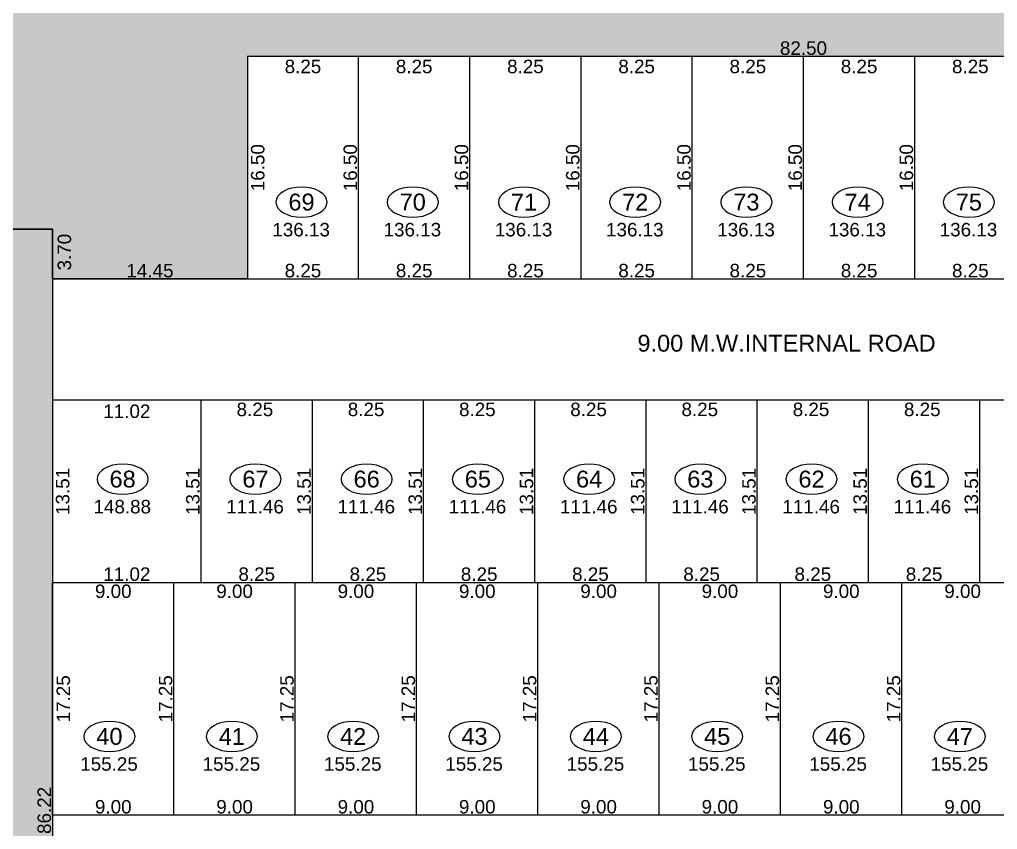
# Model space of a CAD drawing. Header units: millimetres. Extents: x 9625 to 10808, y -1607 to -1252.
# Drawn here: x 10309.9 to 10382.5, y -1370.6 to -1310.6 of the extents above; entities that cross this region are included whole.
import ezdxf

# ---------------------------------------------------------------- set-up
doc = ezdxf.new("R2010")
doc.units = ezdxf.units.MM
doc.header["$LTSCALE"] = 3
doc.header["$MEASUREMENT"] = 0
doc.header["$PDMODE"] = 35
doc.header["$PDSIZE"] = 1
doc.linetypes.add('1', pattern=[0])
doc.linetypes.add('HIDDEN', pattern=[0.375, 0.25, -0.125])
doc.layers.get('0').update_dxf_attribs({"linetype": '1'})
doc.layers.get('Defpoints').update_dxf_attribs({"linetype": 'HIDDEN'})
for name, color, linetype in [('DIM', 8, 'HIDDEN'), ('DIM1', 8, 'Continuous'), ('PLOT TEXT', 3, 'Continuous'), ('Text', 3, 'Continuous'), ('WALL', 6, 'Continuous')]:
    doc.layers.add(name, color=color, linetype=linetype)
doc.styles.add('ARIAL', font='arial.ttf')
doc.styles.get("Standard").update_dxf_attribs({"font": 'arial.ttf'})
doc.dimstyles.new('ISO-25', dxfattribs={"dimtxt": 1, "dimasz": 1, "dimexe": 0, "dimexo": 0, "dimgap": 0.1, "dimtad": 1, "dimzin": 0, "dimdsep": 46, "dimtxsty": 'Standard', "dimblk": 'NONE', "dimcen": 2.5, "dimse1": 1, "dimse2": 1, "dimclrd": 256, "dimclre": 256, "dimclrt": 3, "dimadec": 0, "dimazin": 0, "dimtfac": 1, "dimtmove": 0, "dimatfit": 3, "dimfxl": 1, "dimarcsym": 0})
doc.dimstyles.get("Standard").update_dxf_attribs({"dimtxt": 1, "dimasz": 0, "dimexe": 0, "dimexo": 0, "dimgap": 0.1, "dimtad": 1, "dimzin": 0, "dimdsep": 46, "dimtxsty": 'Standard', "dimcen": 0, "dimse1": 1, "dimse2": 1, "dimsd1": 1, "dimsd2": 1, "dimclrd": 256, "dimclre": 256, "dimclrt": 3, "dimadec": 0, "dimazin": 0, "dimtfac": 1, "dimtix": 1, "dimtofl": 0, "dimtmove": 2, "dimatfit": 3, "dimfxl": 1, "dimtolj": 1, "dimtzin": 0, "dimlwd": -1, "dimlwe": -1, "dimarcsym": 0})

# ---------------------------------------------------------------- blocks, each defined once
blk = doc.blocks.new('*D1750')
at = {"layer": 'Defpoints', "color": 0}
for p in [(10312.372, -1326.111), (10312.372, -1412.331), (10312.372, -1412.331)]:
    blk.add_point(p, dxfattribs=at)
at = {"layer": 'DIM', "lineweight": -2}
blk.add_line((10312.372, -1326.111), (10312.372, -1412.331), dxfattribs=at)
at = {"layer": 'DIM', "color": 3, "insert": (10311.761, -1369.221), "char_height": 1, "attachment_point": 5, "rotation": 90}
blk.add_mtext('86.22', dxfattribs=at)
blk = doc.blocks.new('_None')
blk = doc.blocks.new('*D1749')
at = {"layer": 'Defpoints', "color": 0}
for p in [(10266.587, -1326.111), (10266.587, -1326.111), (10312.372, -1326.111)]:
    blk.add_point(p, dxfattribs=at)
at = {"layer": 'DIM1', "color": 3, "insert": (10289.479, -1325.5), "char_height": 1, "attachment_point": 5, "rotation": 0}
blk.add_mtext('\\A1;45.78', dxfattribs=at)
blk = doc.blocks.new('*D1748')
at = {"layer": 'Defpoints', "color": 0}
for p in [(10312.372, -1326.111), (10312.372, -1326.111), (10312.372, -1329.811)]:
    blk.add_point(p, dxfattribs=at)
at = {"layer": 'DIM1', "color": 3, "insert": (10313.252, -1327.825), "char_height": 1, "attachment_point": 5, "rotation": 90}
blk.add_mtext('\\A1;3.70', dxfattribs=at)
blk = doc.blocks.new('*D1746')
at = {"layer": 'Defpoints', "color": 0}
for p in [(10326.818, -1313.311), (10409.318, -1313.311), (10409.318, -1313.311)]:
    blk.add_point(p, dxfattribs=at)
at = {"layer": 'DIM1', "color": 3, "insert": (10368.068, -1312.7), "char_height": 1, "attachment_point": 5}
blk.add_mtext('\\A1;82.50', dxfattribs=at)
blk = doc.blocks.new('*D1745')
at = {"layer": 'Defpoints', "color": 0}
for p in [(10312.372, -1329.811), (10326.818, -1329.811), (10326.818, -1329.811)]:
    blk.add_point(p, dxfattribs=at)
at = {"layer": 'DIM1', "color": 3, "insert": (10319.595, -1329.2), "char_height": 1, "attachment_point": 5}
blk.add_mtext('\\A1;14.45', dxfattribs=at)
blk = doc.blocks.new('*D892')
at = {"layer": 'Defpoints', "color": 0}
for p in [(10376.318, -1313.311), (10384.568, -1313.311), (10384.568, -1313.311)]:
    blk.add_point(p, dxfattribs=at)
at = {"layer": 'DIM1', "color": 3, "insert": (10380.443, -1314.061), "char_height": 1, "attachment_point": 5}
blk.add_mtext('\\A1;8.25', dxfattribs=at)
blk = doc.blocks.new('*D893')
at = {"layer": 'Defpoints', "color": 0}
for p in [(10376.318, -1329.811), (10384.568, -1329.811), (10384.568, -1329.811)]:
    blk.add_point(p, dxfattribs=at)
at = {"layer": 'DIM1', "color": 3, "insert": (10380.443, -1329.2), "char_height": 1, "attachment_point": 5}
blk.add_mtext('\\A1;8.25', dxfattribs=at)
blk = doc.blocks.new('*D889')
at = {"layer": 'Defpoints', "color": 0}
for p in [(10368.068, -1313.311), (10376.318, -1313.311), (10376.318, -1313.311)]:
    blk.add_point(p, dxfattribs=at)
at = {"layer": 'DIM1', "color": 3, "insert": (10372.193, -1314.061), "char_height": 1, "attachment_point": 5}
blk.add_mtext('\\A1;8.25', dxfattribs=at)
blk = doc.blocks.new('*D891')
at = {"layer": 'Defpoints', "color": 0}
for p in [(10376.318, -1313.311), (10376.318, -1313.311), (10376.318, -1329.811)]:
    blk.add_point(p, dxfattribs=at)
at = {"layer": 'DIM1', "color": 3, "insert": (10375.708, -1321.561), "char_height": 1, "attachment_point": 5, "rotation": 90}
blk.add_mtext('\\A1;16.50', dxfattribs=at)
blk = doc.blocks.new('*D890')
at = {"layer": 'Defpoints', "color": 0}
for p in [(10368.068, -1329.811), (10376.318, -1329.811), (10376.318, -1329.811)]:
    blk.add_point(p, dxfattribs=at)
at = {"layer": 'DIM1', "color": 3, "insert": (10372.193, -1329.2), "char_height": 1, "attachment_point": 5}
blk.add_mtext('\\A1;8.25', dxfattribs=at)
blk = doc.blocks.new('*D886')
at = {"layer": 'Defpoints', "color": 0}
for p in [(10359.818, -1313.311), (10368.068, -1313.311), (10368.068, -1313.311)]:
    blk.add_point(p, dxfattribs=at)
at = {"layer": 'DIM1', "color": 3, "insert": (10363.943, -1314.061), "char_height": 1, "attachment_point": 5}
blk.add_mtext('\\A1;8.25', dxfattribs=at)
blk = doc.blocks.new('*D888')
at = {"layer": 'Defpoints', "color": 0}
for p in [(10368.068, -1313.311), (10368.068, -1313.311), (10368.068, -1329.811)]:
    blk.add_point(p, dxfattribs=at)
at = {"layer": 'DIM1', "color": 3, "insert": (10367.458, -1321.561), "char_height": 1, "attachment_point": 5, "rotation": 90}
blk.add_mtext('\\A1;16.50', dxfattribs=at)
blk = doc.blocks.new('*D887')
at = {"layer": 'Defpoints', "color": 0}
for p in [(10359.818, -1329.811), (10368.068, -1329.811), (10368.068, -1329.811)]:
    blk.add_point(p, dxfattribs=at)
at = {"layer": 'DIM1', "color": 3, "insert": (10363.943, -1329.2), "char_height": 1, "attachment_point": 5}
blk.add_mtext('\\A1;8.25', dxfattribs=at)
blk = doc.blocks.new('*D883')
at = {"layer": 'Defpoints', "color": 0}
for p in [(10351.568, -1313.311), (10359.818, -1313.311), (10359.818, -1313.311)]:
    blk.add_point(p, dxfattribs=at)
at = {"layer": 'DIM1', "color": 3, "insert": (10355.693, -1314.061), "char_height": 1, "attachment_point": 5}
blk.add_mtext('\\A1;8.25', dxfattribs=at)
blk = doc.blocks.new('*D885')
at = {"layer": 'Defpoints', "color": 0}
for p in [(10359.818, -1313.311), (10359.818, -1313.311), (10359.818, -1329.811)]:
    blk.add_point(p, dxfattribs=at)
at = {"layer": 'DIM1', "color": 3, "insert": (10359.208, -1321.561), "char_height": 1, "attachment_point": 5, "rotation": 90}
blk.add_mtext('\\A1;16.50', dxfattribs=at)
blk = doc.blocks.new('*D884')
at = {"layer": 'Defpoints', "color": 0}
for p in [(10351.568, -1329.811), (10359.818, -1329.811), (10359.818, -1329.811)]:
    blk.add_point(p, dxfattribs=at)
at = {"layer": 'DIM1', "color": 3, "insert": (10355.693, -1329.2), "char_height": 1, "attachment_point": 5}
blk.add_mtext('\\A1;8.25', dxfattribs=at)
blk = doc.blocks.new('*D880')
at = {"layer": 'Defpoints', "color": 0}
for p in [(10343.318, -1313.311), (10351.568, -1313.311), (10351.568, -1313.311)]:
    blk.add_point(p, dxfattribs=at)
at = {"layer": 'DIM1', "color": 3, "insert": (10347.443, -1314.061), "char_height": 1, "attachment_point": 5}
blk.add_mtext('\\A1;8.25', dxfattribs=at)
blk = doc.blocks.new('*D882')
at = {"layer": 'Defpoints', "color": 0}
for p in [(10351.568, -1313.311), (10351.568, -1313.311), (10351.568, -1329.811)]:
    blk.add_point(p, dxfattribs=at)
at = {"layer": 'DIM1', "color": 3, "insert": (10350.958, -1321.561), "char_height": 1, "attachment_point": 5, "rotation": 90}
blk.add_mtext('\\A1;16.50', dxfattribs=at)
blk = doc.blocks.new('*D881')
at = {"layer": 'Defpoints', "color": 0}
for p in [(10343.318, -1329.811), (10351.568, -1329.811), (10351.568, -1329.811)]:
    blk.add_point(p, dxfattribs=at)
at = {"layer": 'DIM1', "color": 3, "insert": (10347.443, -1329.2), "char_height": 1, "attachment_point": 5}
blk.add_mtext('\\A1;8.25', dxfattribs=at)
blk = doc.blocks.new('*D879')
at = {"layer": 'Defpoints', "color": 0}
for p in [(10326.818, -1313.311), (10326.818, -1313.311), (10326.818, -1329.811)]:
    blk.add_point(p, dxfattribs=at)
at = {"layer": 'DIM1', "color": 3, "insert": (10327.592, -1321.561), "char_height": 1, "attachment_point": 5, "rotation": 90}
blk.add_mtext('\\A1;16.50', dxfattribs=at)
blk = doc.blocks.new('*D876')
at = {"layer": 'Defpoints', "color": 0}
for p in [(10326.818, -1313.311), (10335.068, -1313.311), (10335.068, -1313.311)]:
    blk.add_point(p, dxfattribs=at)
at = {"layer": 'DIM1', "color": 3, "insert": (10330.943, -1314.061), "char_height": 1, "attachment_point": 5}
blk.add_mtext('\\A1;8.25', dxfattribs=at)
blk = doc.blocks.new('*D878')
at = {"layer": 'Defpoints', "color": 0}
for p in [(10335.068, -1313.311), (10335.068, -1313.311), (10335.068, -1329.811)]:
    blk.add_point(p, dxfattribs=at)
at = {"layer": 'DIM1', "color": 3, "insert": (10334.458, -1321.561), "char_height": 1, "attachment_point": 5, "rotation": 90}
blk.add_mtext('\\A1;16.50', dxfattribs=at)
blk = doc.blocks.new('*D877')
at = {"layer": 'Defpoints', "color": 0}
for p in [(10326.818, -1329.811), (10335.068, -1329.811), (10335.068, -1329.811)]:
    blk.add_point(p, dxfattribs=at)
at = {"layer": 'DIM1', "color": 3, "insert": (10330.943, -1329.2), "char_height": 1, "attachment_point": 5}
blk.add_mtext('\\A1;8.25', dxfattribs=at)
blk = doc.blocks.new('*D875')
at = {"layer": 'Defpoints', "color": 0}
for p in [(10335.068, -1313.311), (10343.318, -1313.311), (10343.318, -1313.311)]:
    blk.add_point(p, dxfattribs=at)
at = {"layer": 'DIM1', "color": 3, "insert": (10339.193, -1314.061), "char_height": 1, "attachment_point": 5}
blk.add_mtext('\\A1;8.25', dxfattribs=at)
blk = doc.blocks.new('*D857')
at = {"layer": 'Defpoints', "color": 0}
for p in [(10381.138, -1338.811), (10381.138, -1338.811), (10389.388, -1338.811)]:
    blk.add_point(p, dxfattribs=at)
at = {"layer": 'DIM1', "color": 3, "insert": (10385.128, -1339.493), "char_height": 1, "attachment_point": 5, "rotation": 0}
blk.add_mtext('\\A1;8.25', dxfattribs=at)
blk = doc.blocks.new('*D855')
at = {"layer": 'Defpoints', "color": 0}
for p in [(10381.138, -1352.321), (10389.388, -1352.321), (10389.388, -1352.321)]:
    blk.add_point(p, dxfattribs=at)
at = {"layer": 'DIM1', "color": 3, "insert": (10385.263, -1351.71), "char_height": 1, "attachment_point": 5, "rotation": 0}
blk.add_mtext('\\A1;8.25', dxfattribs=at)
blk = doc.blocks.new('*D854')
at = {"layer": 'Defpoints', "color": 0}
for p in [(10372.888, -1338.811), (10372.888, -1338.811), (10381.138, -1338.811)]:
    blk.add_point(p, dxfattribs=at)
at = {"layer": 'DIM1', "color": 3, "insert": (10376.878, -1339.493), "char_height": 1, "attachment_point": 5, "rotation": 0}
blk.add_mtext('\\A1;8.25', dxfattribs=at)
blk = doc.blocks.new('*D853')
at = {"layer": 'Defpoints', "color": 0}
for p in [(10381.138, -1338.811), (10381.138, -1338.811), (10381.138, -1352.321)]:
    blk.add_point(p, dxfattribs=at)
at = {"layer": 'DIM1', "color": 3, "insert": (10380.528, -1345.566), "char_height": 1, "attachment_point": 5, "rotation": 90}
blk.add_mtext('\\A1;13.51', dxfattribs=at)
blk = doc.blocks.new('*D852')
at = {"layer": 'Defpoints', "color": 0}
for p in [(10372.888, -1352.321), (10381.138, -1352.321), (10381.138, -1352.321)]:
    blk.add_point(p, dxfattribs=at)
at = {"layer": 'DIM1', "color": 3, "insert": (10377.013, -1351.71), "char_height": 1, "attachment_point": 5, "rotation": 0}
blk.add_mtext('\\A1;8.25', dxfattribs=at)
blk = doc.blocks.new('*D851')
at = {"layer": 'Defpoints', "color": 0}
for p in [(10364.638, -1338.811), (10364.638, -1338.811), (10372.888, -1338.811)]:
    blk.add_point(p, dxfattribs=at)
at = {"layer": 'DIM1', "color": 3, "insert": (10368.628, -1339.493), "char_height": 1, "attachment_point": 5, "rotation": 0}
blk.add_mtext('\\A1;8.25', dxfattribs=at)
blk = doc.blocks.new('*D850')
at = {"layer": 'Defpoints', "color": 0}
for p in [(10372.888, -1338.811), (10372.888, -1338.811), (10372.888, -1352.321)]:
    blk.add_point(p, dxfattribs=at)
at = {"layer": 'DIM1', "color": 3, "insert": (10372.278, -1345.566), "char_height": 1, "attachment_point": 5, "rotation": 90}
blk.add_mtext('\\A1;13.51', dxfattribs=at)
blk = doc.blocks.new('*D849')
at = {"layer": 'Defpoints', "color": 0}
for p in [(10364.638, -1352.321), (10372.888, -1352.321), (10372.888, -1352.321)]:
    blk.add_point(p, dxfattribs=at)
at = {"layer": 'DIM1', "color": 3, "insert": (10368.763, -1351.71), "char_height": 1, "attachment_point": 5, "rotation": 0}
blk.add_mtext('\\A1;8.25', dxfattribs=at)
blk = doc.blocks.new('*D848')
at = {"layer": 'Defpoints', "color": 0}
for p in [(10356.388, -1338.811), (10356.388, -1338.811), (10364.638, -1338.811)]:
    blk.add_point(p, dxfattribs=at)
at = {"layer": 'DIM1', "color": 3, "insert": (10360.378, -1339.493), "char_height": 1, "attachment_point": 5, "rotation": 0}
blk.add_mtext('\\A1;8.25', dxfattribs=at)
blk = doc.blocks.new('*D847')
at = {"layer": 'Defpoints', "color": 0}
for p in [(10364.638, -1338.811), (10364.638, -1338.811), (10364.638, -1352.321)]:
    blk.add_point(p, dxfattribs=at)
at = {"layer": 'DIM1', "color": 3, "insert": (10364.028, -1345.566), "char_height": 1, "attachment_point": 5, "rotation": 90}
blk.add_mtext('\\A1;13.51', dxfattribs=at)
blk = doc.blocks.new('*D846')
at = {"layer": 'Defpoints', "color": 0}
for p in [(10356.388, -1352.321), (10364.638, -1352.321), (10364.638, -1352.321)]:
    blk.add_point(p, dxfattribs=at)
at = {"layer": 'DIM1', "color": 3, "insert": (10360.513, -1351.71), "char_height": 1, "attachment_point": 5, "rotation": 0}
blk.add_mtext('\\A1;8.25', dxfattribs=at)
blk = doc.blocks.new('*D845')
at = {"layer": 'Defpoints', "color": 0}
for p in [(10348.138, -1338.811), (10348.138, -1338.811), (10356.388, -1338.811)]:
    blk.add_point(p, dxfattribs=at)
at = {"layer": 'DIM1', "color": 3, "insert": (10352.128, -1339.493), "char_height": 1, "attachment_point": 5, "rotation": 0}
blk.add_mtext('\\A1;8.25', dxfattribs=at)
blk = doc.blocks.new('*D844')
at = {"layer": 'Defpoints', "color": 0}
for p in [(10356.388, -1338.811), (10356.388, -1338.811), (10356.388, -1352.321)]:
    blk.add_point(p, dxfattribs=at)
at = {"layer": 'DIM1', "color": 3, "insert": (10355.778, -1345.566), "char_height": 1, "attachment_point": 5, "rotation": 90}
blk.add_mtext('\\A1;13.51', dxfattribs=at)
blk = doc.blocks.new('*D843')
at = {"layer": 'Defpoints', "color": 0}
for p in [(10348.138, -1352.321), (10356.388, -1352.321), (10356.388, -1352.321)]:
    blk.add_point(p, dxfattribs=at)
at = {"layer": 'DIM1', "color": 3, "insert": (10352.263, -1351.71), "char_height": 1, "attachment_point": 5, "rotation": 0}
blk.add_mtext('\\A1;8.25', dxfattribs=at)
blk = doc.blocks.new('*D842')
at = {"layer": 'Defpoints', "color": 0}
for p in [(10339.888, -1338.811), (10339.888, -1338.811), (10348.138, -1338.811)]:
    blk.add_point(p, dxfattribs=at)
at = {"layer": 'DIM1', "color": 3, "insert": (10343.878, -1339.493), "char_height": 1, "attachment_point": 5, "rotation": 0}
blk.add_mtext('\\A1;8.25', dxfattribs=at)
blk = doc.blocks.new('*D841')
at = {"layer": 'Defpoints', "color": 0}
for p in [(10348.138, -1338.811), (10348.138, -1338.811), (10348.138, -1352.321)]:
    blk.add_point(p, dxfattribs=at)
at = {"layer": 'DIM1', "color": 3, "insert": (10347.528, -1345.566), "char_height": 1, "attachment_point": 5, "rotation": 90}
blk.add_mtext('\\A1;13.51', dxfattribs=at)
blk = doc.blocks.new('*D840')
at = {"layer": 'Defpoints', "color": 0}
for p in [(10339.888, -1352.321), (10348.138, -1352.321), (10348.138, -1352.321)]:
    blk.add_point(p, dxfattribs=at)
at = {"layer": 'DIM1', "color": 3, "insert": (10344.013, -1351.71), "char_height": 1, "attachment_point": 5, "rotation": 0}
blk.add_mtext('\\A1;8.25', dxfattribs=at)
blk = doc.blocks.new('*D839')
at = {"layer": 'Defpoints', "color": 0}
for p in [(10331.638, -1338.811), (10331.638, -1338.811), (10339.888, -1338.811)]:
    blk.add_point(p, dxfattribs=at)
at = {"layer": 'DIM1', "color": 3, "insert": (10335.628, -1339.493), "char_height": 1, "attachment_point": 5, "rotation": 0}
blk.add_mtext('\\A1;8.25', dxfattribs=at)
blk = doc.blocks.new('*D838')
at = {"layer": 'Defpoints', "color": 0}
for p in [(10339.888, -1338.811), (10339.888, -1338.811), (10339.888, -1352.321)]:
    blk.add_point(p, dxfattribs=at)
at = {"layer": 'DIM1', "color": 3, "insert": (10339.278, -1345.566), "char_height": 1, "attachment_point": 5, "rotation": 90}
blk.add_mtext('\\A1;13.51', dxfattribs=at)
blk = doc.blocks.new('*D837')
at = {"layer": 'Defpoints', "color": 0}
for p in [(10331.638, -1352.321), (10339.888, -1352.321), (10339.888, -1352.321)]:
    blk.add_point(p, dxfattribs=at)
at = {"layer": 'DIM1', "color": 3, "insert": (10335.763, -1351.71), "char_height": 1, "attachment_point": 5, "rotation": 0}
blk.add_mtext('\\A1;8.25', dxfattribs=at)
blk = doc.blocks.new('*D836')
at = {"layer": 'Defpoints', "color": 0}
for p in [(10323.388, -1338.811), (10323.388, -1338.811), (10331.638, -1338.811)]:
    blk.add_point(p, dxfattribs=at)
at = {"layer": 'DIM1', "color": 3, "insert": (10327.378, -1339.493), "char_height": 1, "attachment_point": 5, "rotation": 0}
blk.add_mtext('\\A1;8.25', dxfattribs=at)
blk = doc.blocks.new('*D835')
at = {"layer": 'Defpoints', "color": 0}
for p in [(10331.638, -1338.811), (10331.638, -1338.811), (10331.638, -1352.321)]:
    blk.add_point(p, dxfattribs=at)
at = {"layer": 'DIM1', "color": 3, "insert": (10331.028, -1345.566), "char_height": 1, "attachment_point": 5, "rotation": 90}
blk.add_mtext('\\A1;13.51', dxfattribs=at)
blk = doc.blocks.new('*D834')
at = {"layer": 'Defpoints', "color": 0}
for p in [(10323.388, -1352.321), (10331.638, -1352.321), (10331.638, -1352.321)]:
    blk.add_point(p, dxfattribs=at)
at = {"layer": 'DIM1', "color": 3, "insert": (10327.513, -1351.71), "char_height": 1, "attachment_point": 5, "rotation": 0}
blk.add_mtext('\\A1;8.25', dxfattribs=at)
blk = doc.blocks.new('*D833')
at = {"layer": 'Defpoints', "color": 0}
for p in [(10312.372, -1338.811), (10312.372, -1338.811), (10312.372, -1352.321)]:
    blk.add_point(p, dxfattribs=at)
at = {"layer": 'DIM1', "color": 3, "insert": (10313.122, -1345.566), "char_height": 1, "attachment_point": 5, "rotation": 90}
blk.add_mtext('\\A1;13.51', dxfattribs=at)
blk = doc.blocks.new('*D832')
at = {"layer": 'Defpoints', "color": 0}
for p in [(10312.372, -1338.811), (10312.372, -1338.811), (10323.388, -1338.811)]:
    blk.add_point(p, dxfattribs=at)
at = {"layer": 'DIM1', "color": 3, "insert": (10317.88, -1339.629), "char_height": 1, "attachment_point": 5, "rotation": 0}
blk.add_mtext('\\A1;11.02', dxfattribs=at)
blk = doc.blocks.new('*D831')
at = {"layer": 'Defpoints', "color": 0}
for p in [(10323.388, -1338.811), (10323.388, -1338.811), (10323.388, -1352.321)]:
    blk.add_point(p, dxfattribs=at)
at = {"layer": 'DIM1', "color": 3, "insert": (10322.778, -1345.566), "char_height": 1, "attachment_point": 5, "rotation": 90}
blk.add_mtext('\\A1;13.51', dxfattribs=at)
blk = doc.blocks.new('*D830')
at = {"layer": 'Defpoints', "color": 0}
for p in [(10312.372, -1352.321), (10323.388, -1352.321), (10323.388, -1352.321)]:
    blk.add_point(p, dxfattribs=at)
at = {"layer": 'DIM1', "color": 3, "insert": (10317.88, -1351.71), "char_height": 1, "attachment_point": 5}
blk.add_mtext('\\A1;11.02', dxfattribs=at)
blk = doc.blocks.new('*D813')
at = {"layer": 'Defpoints', "color": 0}
for p in [(10375.372, -1352.321), (10384.372, -1352.321), (10384.372, -1352.321)]:
    blk.add_point(p, dxfattribs=at)
at = {"layer": 'DIM1', "color": 3, "insert": (10379.872, -1352.978), "char_height": 1, "attachment_point": 5}
blk.add_mtext('\\A1;9.00', dxfattribs=at)
blk = doc.blocks.new('*D811')
at = {"layer": 'Defpoints', "color": 0}
for p in [(10375.372, -1369.571), (10384.372, -1369.571), (10384.372, -1369.571)]:
    blk.add_point(p, dxfattribs=at)
at = {"layer": 'DIM1', "color": 3, "insert": (10379.872, -1368.96), "char_height": 1, "attachment_point": 5}
blk.add_mtext('\\A1;9.00', dxfattribs=at)
blk = doc.blocks.new('*D810')
at = {"layer": 'Defpoints', "color": 0}
for p in [(10366.372, -1352.321), (10375.372, -1352.321), (10375.372, -1352.321)]:
    blk.add_point(p, dxfattribs=at)
at = {"layer": 'DIM1', "color": 3, "insert": (10370.872, -1352.978), "char_height": 1, "attachment_point": 5}
blk.add_mtext('\\A1;9.00', dxfattribs=at)
blk = doc.blocks.new('*D809')
at = {"layer": 'Defpoints', "color": 0}
for p in [(10375.372, -1352.321), (10375.372, -1352.321), (10375.372, -1369.571)]:
    blk.add_point(p, dxfattribs=at)
at = {"layer": 'DIM1', "color": 3, "insert": (10374.761, -1360.946), "char_height": 1, "attachment_point": 5, "rotation": 90}
blk.add_mtext('\\A1;17.25', dxfattribs=at)
blk = doc.blocks.new('*D808')
at = {"layer": 'Defpoints', "color": 0}
for p in [(10366.372, -1369.571), (10375.372, -1369.571), (10375.372, -1369.571)]:
    blk.add_point(p, dxfattribs=at)
at = {"layer": 'DIM1', "color": 3, "insert": (10370.872, -1368.96), "char_height": 1, "attachment_point": 5}
blk.add_mtext('\\A1;9.00', dxfattribs=at)
blk = doc.blocks.new('*D807')
at = {"layer": 'Defpoints', "color": 0}
for p in [(10357.372, -1352.321), (10366.372, -1352.321), (10366.372, -1352.321)]:
    blk.add_point(p, dxfattribs=at)
at = {"layer": 'DIM1', "color": 3, "insert": (10361.872, -1352.978), "char_height": 1, "attachment_point": 5}
blk.add_mtext('\\A1;9.00', dxfattribs=at)
blk = doc.blocks.new('*D806')
at = {"layer": 'Defpoints', "color": 0}
for p in [(10366.372, -1352.321), (10366.372, -1352.321), (10366.372, -1369.571)]:
    blk.add_point(p, dxfattribs=at)
at = {"layer": 'DIM1', "color": 3, "insert": (10365.761, -1360.946), "char_height": 1, "attachment_point": 5, "rotation": 90}
blk.add_mtext('\\A1;17.25', dxfattribs=at)
blk = doc.blocks.new('*D805')
at = {"layer": 'Defpoints', "color": 0}
for p in [(10357.372, -1369.571), (10366.372, -1369.571), (10366.372, -1369.571)]:
    blk.add_point(p, dxfattribs=at)
at = {"layer": 'DIM1', "color": 3, "insert": (10361.872, -1368.96), "char_height": 1, "attachment_point": 5}
blk.add_mtext('\\A1;9.00', dxfattribs=at)
blk = doc.blocks.new('*D804')
at = {"layer": 'Defpoints', "color": 0}
for p in [(10348.372, -1352.321), (10357.372, -1352.321), (10357.372, -1352.321)]:
    blk.add_point(p, dxfattribs=at)
at = {"layer": 'DIM1', "color": 3, "insert": (10352.872, -1352.978), "char_height": 1, "attachment_point": 5}
blk.add_mtext('\\A1;9.00', dxfattribs=at)
blk = doc.blocks.new('*D803')
at = {"layer": 'Defpoints', "color": 0}
for p in [(10357.372, -1352.321), (10357.372, -1352.321), (10357.372, -1369.571)]:
    blk.add_point(p, dxfattribs=at)
at = {"layer": 'DIM1', "color": 3, "insert": (10356.761, -1360.946), "char_height": 1, "attachment_point": 5, "rotation": 90}
blk.add_mtext('\\A1;17.25', dxfattribs=at)
blk = doc.blocks.new('*D802')
at = {"layer": 'Defpoints', "color": 0}
for p in [(10348.372, -1369.571), (10357.372, -1369.571), (10357.372, -1369.571)]:
    blk.add_point(p, dxfattribs=at)
at = {"layer": 'DIM1', "color": 3, "insert": (10352.872, -1368.96), "char_height": 1, "attachment_point": 5}
blk.add_mtext('\\A1;9.00', dxfattribs=at)
blk = doc.blocks.new('*D801')
at = {"layer": 'Defpoints', "color": 0}
for p in [(10339.372, -1352.321), (10348.372, -1352.321), (10348.372, -1352.321)]:
    blk.add_point(p, dxfattribs=at)
at = {"layer": 'DIM1', "color": 3, "insert": (10343.872, -1352.978), "char_height": 1, "attachment_point": 5}
blk.add_mtext('\\A1;9.00', dxfattribs=at)
blk = doc.blocks.new('*D800')
at = {"layer": 'Defpoints', "color": 0}
for p in [(10348.372, -1352.321), (10348.372, -1352.321), (10348.372, -1369.571)]:
    blk.add_point(p, dxfattribs=at)
at = {"layer": 'DIM1', "color": 3, "insert": (10347.761, -1360.946), "char_height": 1, "attachment_point": 5, "rotation": 90}
blk.add_mtext('\\A1;17.25', dxfattribs=at)
blk = doc.blocks.new('*D799')
at = {"layer": 'Defpoints', "color": 0}
for p in [(10339.372, -1369.571), (10348.372, -1369.571), (10348.372, -1369.571)]:
    blk.add_point(p, dxfattribs=at)
at = {"layer": 'DIM1', "color": 3, "insert": (10343.872, -1368.96), "char_height": 1, "attachment_point": 5}
blk.add_mtext('\\A1;9.00', dxfattribs=at)
blk = doc.blocks.new('*D798')
at = {"layer": 'Defpoints', "color": 0}
for p in [(10330.372, -1352.321), (10339.372, -1352.321), (10339.372, -1352.321)]:
    blk.add_point(p, dxfattribs=at)
at = {"layer": 'DIM1', "color": 3, "insert": (10334.872, -1352.978), "char_height": 1, "attachment_point": 5}
blk.add_mtext('\\A1;9.00', dxfattribs=at)
blk = doc.blocks.new('*D797')
at = {"layer": 'Defpoints', "color": 0}
for p in [(10339.372, -1352.321), (10339.372, -1352.321), (10339.372, -1369.571)]:
    blk.add_point(p, dxfattribs=at)
at = {"layer": 'DIM1', "color": 3, "insert": (10338.761, -1360.946), "char_height": 1, "attachment_point": 5, "rotation": 90}
blk.add_mtext('\\A1;17.25', dxfattribs=at)
blk = doc.blocks.new('*D796')
at = {"layer": 'Defpoints', "color": 0}
for p in [(10330.372, -1369.571), (10339.372, -1369.571), (10339.372, -1369.571)]:
    blk.add_point(p, dxfattribs=at)
at = {"layer": 'DIM1', "color": 3, "insert": (10334.872, -1368.96), "char_height": 1, "attachment_point": 5}
blk.add_mtext('\\A1;9.00', dxfattribs=at)
blk = doc.blocks.new('*D795')
at = {"layer": 'Defpoints', "color": 0}
for p in [(10321.372, -1352.321), (10330.372, -1352.321), (10330.372, -1352.321)]:
    blk.add_point(p, dxfattribs=at)
at = {"layer": 'DIM1', "color": 3, "insert": (10325.872, -1352.978), "char_height": 1, "attachment_point": 5}
blk.add_mtext('\\A1;9.00', dxfattribs=at)
blk = doc.blocks.new('*D794')
at = {"layer": 'Defpoints', "color": 0}
for p in [(10330.372, -1352.321), (10330.372, -1352.321), (10330.372, -1369.571)]:
    blk.add_point(p, dxfattribs=at)
at = {"layer": 'DIM1', "color": 3, "insert": (10329.761, -1360.946), "char_height": 1, "attachment_point": 5, "rotation": 90}
blk.add_mtext('\\A1;17.25', dxfattribs=at)
blk = doc.blocks.new('*D793')
at = {"layer": 'Defpoints', "color": 0}
for p in [(10321.372, -1369.571), (10330.372, -1369.571), (10330.372, -1369.571)]:
    blk.add_point(p, dxfattribs=at)
at = {"layer": 'DIM1', "color": 3, "insert": (10325.872, -1368.96), "char_height": 1, "attachment_point": 5}
blk.add_mtext('\\A1;9.00', dxfattribs=at)
blk = doc.blocks.new('*D792')
at = {"layer": 'Defpoints', "color": 0}
for p in [(10312.372, -1352.321), (10321.372, -1352.321), (10321.372, -1352.321)]:
    blk.add_point(p, dxfattribs=at)
at = {"layer": 'DIM1', "color": 3, "insert": (10316.872, -1352.978), "char_height": 1, "attachment_point": 5}
blk.add_mtext('\\A1;9.00', dxfattribs=at)
blk = doc.blocks.new('*D791')
at = {"layer": 'Defpoints', "color": 0}
for p in [(10321.372, -1352.321), (10321.372, -1352.321), (10321.372, -1369.571)]:
    blk.add_point(p, dxfattribs=at)
at = {"layer": 'DIM1', "color": 3, "insert": (10320.761, -1360.946), "char_height": 1, "attachment_point": 5, "rotation": 90}
blk.add_mtext('\\A1;17.25', dxfattribs=at)
blk = doc.blocks.new('*D790')
at = {"layer": 'Defpoints', "color": 0}
for p in [(10312.372, -1369.571), (10321.372, -1369.571), (10321.372, -1369.571)]:
    blk.add_point(p, dxfattribs=at)
at = {"layer": 'DIM1', "color": 3, "insert": (10316.872, -1368.96), "char_height": 1, "attachment_point": 5}
blk.add_mtext('\\A1;9.00', dxfattribs=at)
blk = doc.blocks.new('*D527')
at = {"layer": 'Defpoints', "color": 0}
for p in [(10343.318, -1313.311), (10343.318, -1313.311), (10343.318, -1329.811)]:
    blk.add_point(p, dxfattribs=at)
at = {"layer": 'DIM1', "color": 3, "insert": (10342.708, -1321.561), "char_height": 1, "attachment_point": 5, "rotation": 90}
blk.add_mtext('\\A1;16.50', dxfattribs=at)
blk = doc.blocks.new('*D526')
at = {"layer": 'Defpoints', "color": 0}
for p in [(10335.068, -1329.811), (10343.318, -1329.811), (10343.318, -1329.811)]:
    blk.add_point(p, dxfattribs=at)
at = {"layer": 'DIM1', "color": 3, "insert": (10339.193, -1329.2), "char_height": 1, "attachment_point": 5}
blk.add_mtext('\\A1;8.25', dxfattribs=at)
blk = doc.blocks.new('*D137')
at = {"layer": 'Defpoints', "color": 0}
for p in [(10312.372, -1352.321), (10312.372, -1352.321), (10312.372, -1369.571)]:
    blk.add_point(p, dxfattribs=at)
at = {"layer": 'DIM1', "color": 3, "insert": (10313.172, -1360.946), "char_height": 1, "attachment_point": 5, "rotation": 90}
blk.add_mtext('\\A1;17.25', dxfattribs=at)

msp = doc.modelspace()

# ---------------------------------------------------------------- hatches: boundary and pattern name
at = {"layer": 'DIM', "ltscale": 0.05}
h = msp.add_hatch(dxfattribs=at)
h.set_pattern_fill('DOTS', color=82, scale=10)
h.set_pattern_definition([(0, (1612.62745, 61.5169), (0.3125, 0.625), [0, -0.625])])
h.paths.add_polyline_path([(10266.5871, -1326.1109), (10272.8968, -1317.9121), (10289.9538, -1295.8265), (10314.3296, -1264.2661), (10314.6636, -1264.4716), (10317.092, -1265.7703), (10321.1786, -1267.7836), (10343.1872, -1279.0572), (10350.5308, -1282.7854), (10363.8335, -1289.5387), (10364.7616, -1289.91), (10383.5809, -1299.2285), (10402.4193, -1308.4227), (10409.3183, -1311.7765), (10409.3183, -1313.3109), (10326.8183, -1313.3109), (10326.8183, -1329.8109), (10312.3716, -1329.8109), (10312.3716, -1326.1109)])
h = msp.add_hatch(dxfattribs=at)
h.set_pattern_fill('DOTS', color=210, scale=10)
h.set_pattern_definition([(0, (1551.1476, -21.00315), (0.3125, 0.625), [0, -0.625])])
h.paths.add_polyline_path([(10205.1073, -1412.331), (10205.8315, -1409.3121), (10225.4855, -1380.38), (10239.8748, -1361.0669), (10246.4164, -1352.3209), (10266.5871, -1326.1109), (10312.3716, -1326.1109), (10312.3716, -1412.3309)])

# ---------------------------------------------------------------- linework, layer by layer
at = {"color": 6, "lineweight": 25}
for p, q in [((10266.5871, -1326.1109), (10312.3716, -1326.1109)), ((10312.3716, -1326.1109), (10312.3716, -1362.6609)), ((10312.3716, -1362.6609), (10312.3716, -1412.331))]:
    msp.add_line(p, q, dxfattribs=at)
at = {"lineweight": 25}
for p, q in [((10312.3716, -1338.8109), (10312.3716, -1352.3209)), ((10312.3716, -1369.5709), (10312.3716, -1352.3209)), ((10312.3716, -1352.3209), (10322.5816, -1352.3209)), ((10312.3716, -1369.5709), (10312.3716, -1390.9509))]:
    msp.add_line(p, q, dxfattribs=at)
at = {"layer": 'DIM'}
msp.add_lwpolyline([(10205.1073, -1412.331), (10205.8315, -1409.3121), (10225.4855, -1380.38), (10235.4487, -1367.0076), (10266.5871, -1326.1109), (10312.3716, -1326.1109), (10312.3716, -1412.3309), (10205.1073, -1412.331)], dxfattribs=at)
at = {"layer": 'PLOT TEXT', "extrusion": (0, 0, -1)}
for centre in [(10330.8354, -1324.1173), (10339.0854, -1324.1173), (10347.3354, -1324.1173), (10355.5854, -1324.1173), (10363.8354, -1324.1173), (10372.0854, -1324.1173), (10380.3354, -1324.1173), (10317.5663, -1344.6614), (10327.4172, -1344.6614), (10335.6672, -1344.6614), (10343.9172, -1344.6614), (10352.1672, -1344.6614), (10360.4172, -1344.6614), (10368.6672, -1344.6614), (10376.9172, -1344.6614), (10316.5867, -1363.7406), (10325.6658, -1363.7406), (10334.6658, -1363.7406), (10343.6658, -1363.7406), (10352.6658, -1363.7406), (10361.6658, -1363.7406), (10370.6658, -1363.7406), (10379.6658, -1363.7406)]:
    msp.add_ellipse(centre, major_axis=(1.9004, 0), ratio=0.5882805, dxfattribs=at)
at = {"layer": 'WALL'}
for p, q in [((10326.8183, -1313.3109), (10326.8183, -1329.8109)), ((10409.3183, -1313.3109), (10326.8183, -1313.3109)), ((10335.0683, -1329.8109), (10335.0683, -1313.3109)), ((10343.3183, -1329.8109), (10343.3183, -1313.3109)), ((10351.5683, -1329.8109), (10351.5683, -1313.3109)), ((10359.8183, -1329.8109), (10359.8183, -1313.3109)), ((10368.0683, -1329.8109), (10368.0683, -1313.3109)), ((10376.3183, -1329.8109), (10376.3183, -1313.3109))]:
    msp.add_line(p, q, dxfattribs=at)
at = {"layer": 'WALL', "lineweight": 25}
for p, q in [((10312.3716, -1329.8109), (10591.3884, -1329.8109)), ((10436.1384, -1338.8109), (10312.3716, -1338.8109)), ((10323.3884, -1352.3209), (10323.3884, -1338.8109)), ((10331.6384, -1352.3209), (10331.6384, -1338.8109)), ((10339.8884, -1352.3209), (10339.8884, -1338.8109)), ((10348.1384, -1352.3209), (10348.1384, -1338.8109)), ((10356.3884, -1352.3209), (10356.3884, -1338.8109)), ((10364.6384, -1352.3209), (10364.6384, -1338.8109)), ((10372.8884, -1352.3209), (10372.8884, -1338.8109)), ((10381.1384, -1352.3209), (10381.1384, -1338.8109)), ((10312.3716, -1352.3209), (10440.6384, -1352.3209)), ((10312.3716, -1352.3209), (10326.3316, -1352.3209)), ((10321.3716, -1369.5709), (10321.3716, -1352.3209)), ((10322.5816, -1352.3209), (10330.8316, -1352.3209)), ((10330.3716, -1369.5709), (10330.3716, -1352.3209)), ((10339.3716, -1369.5709), (10339.3716, -1352.3209)), ((10348.3716, -1369.5709), (10348.3716, -1352.3209)), ((10357.3716, -1369.5709), (10357.3716, -1352.3209)), ((10366.3716, -1369.5709), (10366.3716, -1352.3209)), ((10375.3716, -1369.5709), (10375.3716, -1352.3209)), ((10436.1384, -1369.5709), (10312.3716, -1369.5709))]:
    msp.add_line(p, q, dxfattribs=at)
at = {"layer": 'WALL'}
for points in [[(10266.5871, -1326.1109), (10272.8968, -1317.9121), (10289.9538, -1295.8265), (10314.3296, -1264.2661), (10314.6636, -1264.4716), (10317.092, -1265.7703), (10321.1786, -1267.7836), (10343.1872, -1279.0572), (10350.5308, -1282.7854), (10363.8335, -1289.5387), (10364.7616, -1289.91), (10383.5809, -1299.2285), (10402.4193, -1308.4227), (10409.3183, -1311.7765), (10409.3183, -1313.3109), (10326.8183, -1313.3109), (10326.8183, -1329.8109), (10312.3716, -1329.8109), (10312.3716, -1326.1109)], [(10205.1073, -1412.331), (10205.8315, -1409.3121), (10225.4855, -1380.38), (10239.8748, -1361.0669), (10246.4164, -1352.3209), (10266.5871, -1326.1109), (10312.3716, -1326.1109), (10312.3716, -1412.3309)]]:
    msp.add_lwpolyline(points, close=True, dxfattribs=at)

# ---------------------------------------------------------------- texts
at = {"layer": 'PLOT TEXT', "linetype": 'Continuous', "attachment_point": 5, "style": 'ARIAL'}
for s, insert, char_height in [('\\A1;69', (10330.8354, -1324.1173), 1.25), ('\\A1;70', (10339.0854, -1324.1173), 1.25), ('\\A1;71', (10347.3354, -1324.1173), 1.25), ('\\A1;72', (10355.5854, -1324.1173), 1.25), ('\\A1;73', (10363.8354, -1324.1173), 1.25), ('\\A1;74', (10372.0854, -1324.1173), 1.25), ('\\A1;75', (10380.3354, -1324.1173), 1.25), ('\\A1;136.13', (10330.8067, -1326.1628), 1), ('\\A1;136.13', (10339.0567, -1326.1628), 1), ('\\A1;136.13', (10347.3067, -1326.1628), 1), ('\\A1;136.13', (10355.5567, -1326.1628), 1), ('\\A1;136.13', (10363.8067, -1326.1628), 1), ('\\A1;136.13', (10372.0567, -1326.1628), 1), ('\\A1;136.13', (10380.3067, -1326.1628), 1), ('\\A1;68', (10317.5663, -1344.6614), 1.25), ('\\A1;67', (10327.4172, -1344.6614), 1.25), ('\\A1;66', (10335.6672, -1344.6614), 1.25), ('\\A1;65', (10343.9172, -1344.6614), 1.25), ('\\A1;64', (10352.1672, -1344.6614), 1.25), ('\\A1;63', (10360.4172, -1344.6614), 1.25), ('\\A1;62', (10368.6672, -1344.6614), 1.25), ('\\A1;61', (10376.9172, -1344.6614), 1.25), ('\\A1;148.88', (10317.5376, -1346.7069), 1), ('\\A1;111.46', (10327.3885, -1346.7069), 1), ('\\A1;111.46', (10335.6385, -1346.7069), 1), ('\\A1;111.46', (10343.8885, -1346.7069), 1), ('\\A1;111.46', (10352.1385, -1346.7069), 1), ('\\A1;111.46', (10360.3885, -1346.7069), 1), ('\\A1;111.46', (10368.6385, -1346.7069), 1), ('\\A1;111.46', (10376.8885, -1346.7069), 1), ('\\A1;40', (10316.5867, -1363.7406), 1.25), ('\\A1;41', (10325.6658, -1363.7406), 1.25), ('\\A1;42', (10334.6658, -1363.7406), 1.25), ('\\A1;43', (10343.6658, -1363.7406), 1.25), ('\\A1;44', (10352.6658, -1363.7406), 1.25), ('\\A1;45', (10361.6658, -1363.7406), 1.25), ('\\A1;46', (10370.6658, -1363.7406), 1.25), ('\\A1;47', (10379.6658, -1363.7406), 1.25), ('\\A1;155.25', (10316.558, -1365.7862), 1), ('\\A1;155.25', (10325.637, -1365.7862), 1), ('\\A1;155.25', (10334.637, -1365.7862), 1), ('\\A1;155.25', (10343.637, -1365.7862), 1), ('\\A1;155.25', (10352.637, -1365.7862), 1), ('\\A1;155.25', (10361.637, -1365.7862), 1), ('\\A1;155.25', (10370.637, -1365.7862), 1), ('\\A1;155.25', (10379.637, -1365.7862), 1)]:
    msp.add_mtext(s, dxfattribs=dict(at, insert=insert, char_height=char_height))
at = {"layer": 'Text', "linetype": 'Continuous', "insert": (10366.8123, -1334.5853), "char_height": 1.25, "attachment_point": 5, "style": 'ARIAL'}
msp.add_mtext('\\A1;9.00 M.W.INTERNAL ROAD', dxfattribs=at)

# ---------------------------------------------------------------- dimensions: what is measured, and where the dimension line sits
at = {"layer": 'DIM'}
dim = msp.add_aligned_dim(p1=(10312.3716, -1326.1109), p2=(10312.3716, -1412.331), distance=0, dimstyle='ISO-25', dxfattribs=at)
dim.commit()
dim.dimension.update_dxf_attribs({"geometry": '*D1750', "text_midpoint": (10311.7611, -1369.221)})
at = {"layer": 'DIM1'}
for p1, p2, picture, middle in [((10326.8183, -1313.3109), (10409.3183, -1313.3109), '*D1746', (10368.0683, -1312.7004)), ((10335.0683, -1329.8109), (10335.0683, -1313.3109), '*D878', (10334.4577, -1321.5609)), ((10343.3183, -1329.8109), (10343.3183, -1313.3109), '*D527', (10342.7077, -1321.5609)), ((10351.5683, -1329.8109), (10351.5683, -1313.3109), '*D882', (10350.9577, -1321.5609)), ((10359.8183, -1329.8109), (10359.8183, -1313.3109), '*D885', (10359.2077, -1321.5609)), ((10368.0683, -1329.8109), (10368.0683, -1313.3109), '*D888', (10367.4577, -1321.5609)), ((10376.3183, -1329.8109), (10376.3183, -1313.3109), '*D891', (10375.7077, -1321.5609)), ((10312.3716, -1326.1109), (10266.5871, -1326.1109), '*D1749', (10289.4794, -1325.5004)), ((10312.3716, -1329.8109), (10326.8183, -1329.8109), '*D1745', (10319.595, -1329.2004)), ((10326.8183, -1329.8109), (10335.0683, -1329.8109), '*D877', (10330.9433, -1329.2004)), ((10335.0683, -1329.8109), (10343.3183, -1329.8109), '*D526', (10339.1933, -1329.2004)), ((10343.3183, -1329.8109), (10351.5683, -1329.8109), '*D881', (10347.4433, -1329.2004)), ((10351.5683, -1329.8109), (10359.8183, -1329.8109), '*D884', (10355.6933, -1329.2004)), ((10359.8183, -1329.8109), (10368.0683, -1329.8109), '*D887', (10363.9433, -1329.2004)), ((10368.0683, -1329.8109), (10376.3183, -1329.8109), '*D890', (10372.1933, -1329.2004)), ((10376.3183, -1329.8109), (10384.5683, -1329.8109), '*D893', (10380.4433, -1329.2004)), ((10323.3884, -1352.3209), (10323.3884, -1338.8109), '*D831', (10322.7775, -1345.5659)), ((10331.6384, -1352.3209), (10331.6384, -1338.8109), '*D835', (10331.0275, -1345.5659)), ((10339.8884, -1352.3209), (10339.8884, -1338.8109), '*D838', (10339.2775, -1345.5659)), ((10348.1384, -1352.3209), (10348.1384, -1338.8109), '*D841', (10347.5275, -1345.5659)), ((10356.3884, -1352.3209), (10356.3884, -1338.8109), '*D844', (10355.7775, -1345.5659)), ((10364.6384, -1352.3209), (10364.6384, -1338.8109), '*D847', (10364.0275, -1345.5659)), ((10372.8884, -1352.3209), (10372.8884, -1338.8109), '*D850', (10372.2775, -1345.5659)), ((10381.1384, -1352.3209), (10381.1384, -1338.8109), '*D853', (10380.5275, -1345.5659)), ((10312.3716, -1352.3209), (10323.3884, -1352.3209), '*D830', (10317.88, -1351.7104)), ((10323.3884, -1352.3209), (10331.6384, -1352.3209), '*D834', (10327.5134, -1351.7104)), ((10331.6384, -1352.3209), (10339.8884, -1352.3209), '*D837', (10335.7634, -1351.7104)), ((10339.8884, -1352.3209), (10348.1384, -1352.3209), '*D840', (10344.0134, -1351.7104)), ((10348.1384, -1352.3209), (10356.3884, -1352.3209), '*D843', (10352.2634, -1351.7104)), ((10356.3884, -1352.3209), (10364.6384, -1352.3209), '*D846', (10360.5134, -1351.7104)), ((10364.6384, -1352.3209), (10372.8884, -1352.3209), '*D849', (10368.7634, -1351.7104)), ((10372.8884, -1352.3209), (10381.1384, -1352.3209), '*D852', (10377.0134, -1351.7104)), ((10381.1384, -1352.3209), (10389.3884, -1352.3209), '*D855', (10385.2634, -1351.7104)), ((10321.3716, -1369.5709), (10321.3716, -1352.3209), '*D791', (10320.7611, -1360.9459)), ((10330.3716, -1369.5709), (10330.3716, -1352.3209), '*D794', (10329.7611, -1360.9459)), ((10339.3716, -1369.5709), (10339.3716, -1352.3209), '*D797', (10338.7611, -1360.9459)), ((10348.3716, -1369.5709), (10348.3716, -1352.3209), '*D800', (10347.7611, -1360.9459)), ((10357.3716, -1369.5709), (10357.3716, -1352.3209), '*D803', (10356.7611, -1360.9459)), ((10366.3716, -1369.5709), (10366.3716, -1352.3209), '*D806', (10365.7611, -1360.9459)), ((10375.3716, -1369.5709), (10375.3716, -1352.3209), '*D809', (10374.7611, -1360.9459)), ((10312.3716, -1369.5709), (10321.3716, -1369.5709), '*D790', (10316.8716, -1368.9604)), ((10321.3716, -1369.5709), (10330.3716, -1369.5709), '*D793', (10325.8716, -1368.9604)), ((10330.3716, -1369.5709), (10339.3716, -1369.5709), '*D796', (10334.8716, -1368.9604)), ((10339.3716, -1369.5709), (10348.3716, -1369.5709), '*D799', (10343.8716, -1368.9604)), ((10348.3716, -1369.5709), (10357.3716, -1369.5709), '*D802', (10352.8716, -1368.9604)), ((10357.3716, -1369.5709), (10366.3716, -1369.5709), '*D805', (10361.8716, -1368.9604)), ((10366.3716, -1369.5709), (10375.3716, -1369.5709), '*D808', (10370.8716, -1368.9604)), ((10375.3716, -1369.5709), (10384.3716, -1369.5709), '*D811', (10379.8716, -1368.9604))]:
    dim = msp.add_aligned_dim(p1=p1, p2=p2, distance=0, dimstyle='Standard', dxfattribs=at)
    dim.commit()
    dim.dimension.update_dxf_attribs({"geometry": picture, "text_midpoint": middle})
for base, p1, p2, angle, picture, middle in [((10326.8183, -1313.3109), (10326.8183, -1329.8109), (10326.8183, -1313.3109), 90, '*D879', (10327.5921, -1321.5609)), ((10335.0683, -1313.3109), (10326.8183, -1313.3109), (10335.0683, -1313.3109), 0, '*D876', (10330.9433, -1314.0613)), ((10343.3183, -1313.3109), (10335.0683, -1313.3109), (10343.3183, -1313.3109), 0, '*D875', (10339.1933, -1314.0613)), ((10351.5683, -1313.3109), (10343.3183, -1313.3109), (10351.5683, -1313.3109), 0, '*D880', (10347.4433, -1314.0613)), ((10359.8183, -1313.3109), (10351.5683, -1313.3109), (10359.8183, -1313.3109), 0, '*D883', (10355.6933, -1314.0613)), ((10368.0683, -1313.3109), (10359.8183, -1313.3109), (10368.0683, -1313.3109), 0, '*D886', (10363.9433, -1314.0613)), ((10376.3183, -1313.3109), (10368.0683, -1313.3109), (10376.3183, -1313.3109), 0, '*D889', (10372.1933, -1314.0613)), ((10384.5683, -1313.3109), (10376.3183, -1313.3109), (10384.5683, -1313.3109), 0, '*D892', (10380.4433, -1314.0613)), ((10312.3716, -1326.1109), (10312.3716, -1329.8109), (10312.3716, -1326.1109), 90, '*D1748', (10313.2516, -1327.8246)), ((10312.3716, -1338.8109), (10312.3716, -1352.3209), (10312.3716, -1338.8109), 90, '*D833', (10313.1216, -1345.5659)), ((10312.3716, -1338.8109), (10323.3884, -1338.8109), (10312.3716, -1338.8109), 180, '*D832', (10317.88, -1339.629)), ((10323.3884, -1338.8109), (10331.6384, -1338.8109), (10323.3884, -1338.8109), 180.000001, '*D836', (10327.378, -1339.4932)), ((10331.6384, -1338.8109), (10339.8884, -1338.8109), (10331.6384, -1338.8109), 180.000001, '*D839', (10335.628, -1339.4932)), ((10339.8884, -1338.8109), (10348.1384, -1338.8109), (10339.8884, -1338.8109), 180.000001, '*D842', (10343.878, -1339.4932)), ((10348.1384, -1338.8109), (10356.3884, -1338.8109), (10348.1384, -1338.8109), 180.000001, '*D845', (10352.128, -1339.4932)), ((10356.3884, -1338.8109), (10364.6384, -1338.8109), (10356.3884, -1338.8109), 180.000001, '*D848', (10360.378, -1339.4932)), ((10364.6384, -1338.8109), (10372.8884, -1338.8109), (10364.6384, -1338.8109), 180.000001, '*D851', (10368.628, -1339.4932)), ((10372.8884, -1338.8109), (10381.1384, -1338.8109), (10372.8884, -1338.8109), 180.000001, '*D854', (10376.878, -1339.4932)), ((10381.1384, -1338.8109), (10389.3884, -1338.8109), (10381.1384, -1338.8109), 180.000001, '*D857', (10385.128, -1339.4932)), ((10321.3716, -1352.3209), (10312.3716, -1352.3209), (10321.3716, -1352.3209), 0, '*D792', (10316.8716, -1352.9782)), ((10312.3716, -1352.3209), (10312.3716, -1369.5709), (10312.3716, -1352.3209), 90, '*D137', (10313.172, -1360.9459)), ((10330.3716, -1352.3209), (10321.3716, -1352.3209), (10330.3716, -1352.3209), 0, '*D795', (10325.8716, -1352.9782)), ((10339.3716, -1352.3209), (10330.3716, -1352.3209), (10339.3716, -1352.3209), 0, '*D798', (10334.8716, -1352.9782)), ((10348.3716, -1352.3209), (10339.3716, -1352.3209), (10348.3716, -1352.3209), 0, '*D801', (10343.8716, -1352.9782)), ((10357.3716, -1352.3209), (10348.3716, -1352.3209), (10357.3716, -1352.3209), 0, '*D804', (10352.8716, -1352.9782)), ((10366.3716, -1352.3209), (10357.3716, -1352.3209), (10366.3716, -1352.3209), 0, '*D807', (10361.8716, -1352.9782)), ((10375.3716, -1352.3209), (10366.3716, -1352.3209), (10375.3716, -1352.3209), 0, '*D810', (10370.8716, -1352.9782)), ((10384.3716, -1352.3209), (10375.3716, -1352.3209), (10384.3716, -1352.3209), 0, '*D813', (10379.8716, -1352.9782))]:
    dim = msp.add_linear_dim(base=base, p1=p1, p2=p2, angle=angle, dimstyle='Standard', dxfattribs=at)
    dim.commit()
    dim.dimension.update_dxf_attribs({"geometry": picture, "text_midpoint": middle, "dimtype": 129})

doc.saveas('drawing.dxf')
